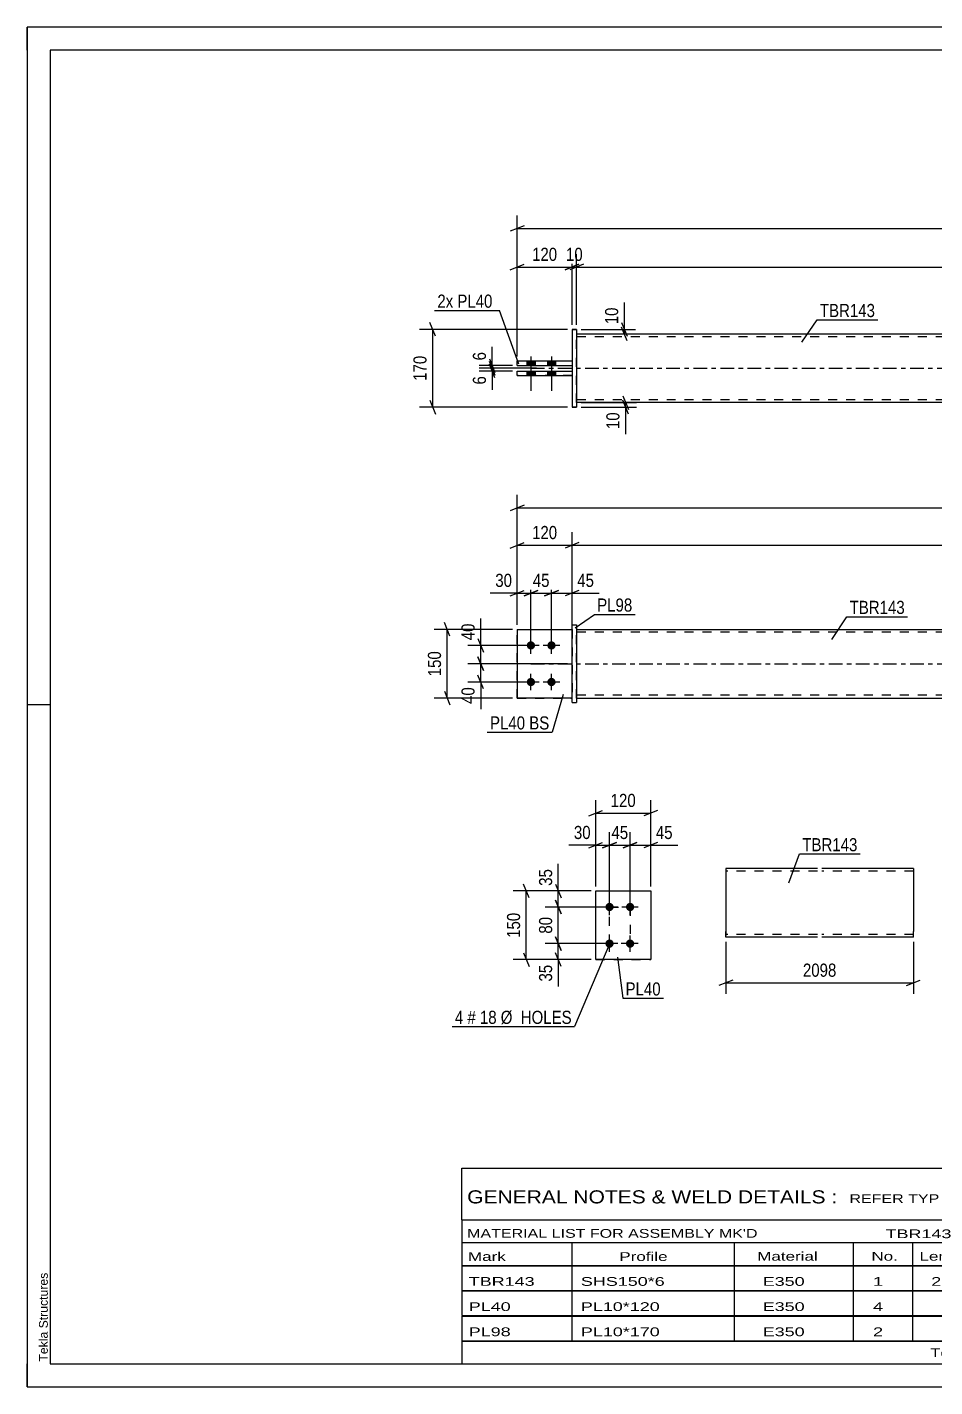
# Model space of a CAD drawing. Header units: millimetres. Extents: x 0 to 420, y 0 to 297.
# Drawn here: x 0 to 198.4, y 0 to 297 of the extents above; entities that cross this region are included whole.
import ezdxf

# ---------------------------------------------------------------- set-up
doc = ezdxf.new("R2010")
doc.units = ezdxf.units.MM
doc.linetypes.add('DXK_LINE_DOT2', pattern=[3.9198, 1.9599, -1.9599])
doc.linetypes.add('DXK_LINE_DOT3', pattern=[5.9187, 2.979, -0.9799, 0.9799, -0.9799])
doc.styles.add('Arial', font='ARIAL.TTF', dxfattribs={"height": 0.2})
doc.styles.add('Arial Narrow', font='ARIALN.TTF', dxfattribs={"height": 0.2})

# ---------------------------------------------------------------- blocks, each defined once
blk = doc.blocks.new('Unknown-580573010-1163')
at = {"color": 5, "linetype": 'Continuous'}
for p, q in [((420, 297), (0, 297)), ((0, 297), (0, 0)), ((0, 292), (0, 297)), ((415, 292), (5, 292)), ((5, 292), (5, 5)), ((5, 149), (0, 149)), ((0, 0), (0, 5)), ((5, 5), (415, 5)), ((0, 0), (420, 0))]:
    blk.add_line(p, q, dxfattribs=at)
at = {"color": 174, "linetype": 'Continuous', "style": 'Arial'}
blk.add_text('Tekla Structures', height=1.9102, rotation=90, dxfattribs=at).set_placement((4.5, 5.5))
blk = doc.blocks.new('Part-580573010-1794 - 1738')
at = {"color": 2, "linetype": 'Continuous'}
for p, q in [((107.08, 165.45), (119.08, 165.45)), ((107.08, 165.45), (107.08, 150.45)), ((119.08, 150.45), (107.08, 150.45)), ((107.08, 150.45), (107.08, 150.45))]:
    blk.add_line(p, q, dxfattribs=at)
at = {"color": 7, "linetype": 'DXK_LINE_DOT2'}
for p, q in [((107.08, 165.45), (119.08, 165.45)), ((119.08, 165.45), (119.08, 165.45)), ((119.08, 165.45), (119.08, 150.45)), ((107.08, 150.45), (119.08, 150.45))]:
    blk.add_line(p, q, dxfattribs=at)
blk = doc.blocks.new('Part-580573010-1799 - 1738')
at = {"color": 2, "linetype": 'Continuous'}
for p, q in [((119.08, 166.45), (120.08, 166.45)), ((119.08, 149.45), (119.08, 166.45)), ((120.08, 166.45), (120.08, 166.45)), ((120.08, 166.45), (120.08, 149.45)), ((119.08, 149.45), (120.08, 149.45))]:
    blk.add_line(p, q, dxfattribs=at)
at = {"color": 7, "linetype": 'DXK_LINE_DOT2'}
for p, q in [((119.08, 166.45), (120.08, 166.45)), ((119.08, 149.45), (120.08, 149.45))]:
    blk.add_line(p, q, dxfattribs=at)
blk = doc.blocks.new('Part-580573010-1789 - 1738')
at = {"color": 7, "linetype": 'DXK_LINE_DOT2'}
for p, q in [((107.08, 165.45), (119.08, 165.45)), ((107.08, 165.45), (119.08, 165.45)), ((107.08, 150.45), (107.08, 165.45)), ((119.08, 165.45), (119.08, 165.45)), ((119.08, 165.45), (119.08, 150.45)), ((107.08, 150.45), (119.08, 150.45)), ((119.08, 150.45), (107.08, 150.45)), ((107.08, 150.45), (107.08, 150.45))]:
    blk.add_line(p, q, dxfattribs=at)
blk = doc.blocks.new('Part-580573010-1804 - 1738')
at = {"color": 2, "linetype": 'Continuous'}
for p, q in [((120.08, 165.45), (329.87, 165.45)), ((120.08, 150.45), (329.87, 150.45))]:
    blk.add_line(p, q, dxfattribs=at)
at = {"color": 7, "linetype": 'DXK_LINE_DOT2'}
for p, q in [((120.08, 150.45), (120.08, 165.45)), ((329.87, 164.85), (120.08, 164.85)), ((329.87, 150.45), (329.87, 165.45)), ((329.87, 151.05), (120.08, 151.05))]:
    blk.add_line(p, q, dxfattribs=at)
at = {"color": 7, "linetype": 'DXK_LINE_DOT3'}
blk.add_line((110.08, 157.95), (339.87, 157.95), dxfattribs=at)
blk = doc.blocks.new('Bolt-580573010-1806 - 1738')
at = {"linetype": 'Continuous'}
for points in [[(110.08, 162.85), (110.27, 162.83), (110.45, 162.78), (110.61, 162.68), (110.75, 162.56), (110.86, 162.4), (110.94, 162.23), (110.98, 162.05), (110.98, 161.86), (110.94, 161.68), (110.86, 161.5), (110.75, 161.35), (110.61, 161.23), (110.45, 161.13), (110.27, 161.07), (110.08, 161.05), (109.9, 161.07), (109.72, 161.13), (109.55, 161.23), (109.41, 161.35), (109.3, 161.5), (109.23, 161.68), (109.19, 161.86), (109.19, 162.05), (109.23, 162.23), (109.3, 162.4), (109.41, 162.56), (109.55, 162.68), (109.72, 162.78), (109.9, 162.83)], [(114.58, 162.85), (114.77, 162.83), (114.95, 162.78), (115.11, 162.68), (115.25, 162.56), (115.36, 162.4), (115.44, 162.23), (115.48, 162.05), (115.48, 161.86), (115.44, 161.68), (115.36, 161.5), (115.25, 161.35), (115.11, 161.23), (114.95, 161.13), (114.77, 161.07), (114.58, 161.05), (114.4, 161.07), (114.22, 161.13), (114.05, 161.23), (113.91, 161.35), (113.8, 161.5), (113.73, 161.68), (113.69, 161.86), (113.69, 162.05), (113.73, 162.23), (113.8, 162.4), (113.91, 162.56), (114.05, 162.68), (114.22, 162.78), (114.4, 162.83)], [(110.08, 154.85), (110.27, 154.83), (110.45, 154.78), (110.61, 154.68), (110.75, 154.56), (110.86, 154.4), (110.94, 154.23), (110.98, 154.05), (110.98, 153.86), (110.94, 153.68), (110.86, 153.5), (110.75, 153.35), (110.61, 153.23), (110.45, 153.13), (110.27, 153.07), (110.08, 153.05), (109.9, 153.07), (109.72, 153.13), (109.55, 153.23), (109.41, 153.35), (109.3, 153.5), (109.23, 153.68), (109.19, 153.86), (109.19, 154.05), (109.23, 154.23), (109.3, 154.4), (109.41, 154.56), (109.55, 154.68), (109.72, 154.78), (109.9, 154.83)], [(114.58, 154.85), (114.77, 154.83), (114.95, 154.78), (115.11, 154.68), (115.25, 154.56), (115.36, 154.4), (115.44, 154.23), (115.48, 154.05), (115.48, 153.86), (115.44, 153.68), (115.36, 153.5), (115.25, 153.35), (115.11, 153.23), (114.95, 153.13), (114.77, 153.07), (114.58, 153.05), (114.4, 153.07), (114.22, 153.13), (114.05, 153.23), (113.91, 153.35), (113.8, 153.5), (113.73, 153.68), (113.69, 153.86), (113.69, 154.05), (113.73, 154.23), (113.8, 154.4), (113.91, 154.56), (114.05, 154.68), (114.22, 154.78), (114.4, 154.83)]]:
    blk.add_hatch(color=1, dxfattribs=at).paths.add_polyline_path(points)
at = {"color": 1, "linetype": 'Continuous'}
for p, q in [((110.08, 160.15), (110.08, 163.75)), ((114.58, 160.15), (114.58, 163.75)), ((111.88, 161.95), (108.28, 161.95)), ((116.38, 161.95), (112.78, 161.95)), ((110.08, 152.15), (110.08, 155.75)), ((114.58, 152.15), (114.58, 155.75)), ((111.88, 153.95), (108.28, 153.95)), ((116.38, 153.95), (112.78, 153.95))]:
    blk.add_line(p, q, dxfattribs=at)
blk = doc.blocks.new('Part-580573010-1445 - 1390')
at = {"color": 2, "linetype": 'Continuous'}
for p, q in [((120.08, 229.99), (329.87, 229.99)), ((329.87, 214.99), (120.08, 214.99))]:
    blk.add_line(p, q, dxfattribs=at)
at = {"color": 7, "linetype": 'DXK_LINE_DOT2'}
for p, q in [((120.08, 214.99), (120.08, 229.99)), ((329.87, 229.39), (120.08, 229.39)), ((329.87, 229.99), (329.87, 214.99)), ((329.87, 215.59), (120.08, 215.59))]:
    blk.add_line(p, q, dxfattribs=at)
at = {"color": 7, "linetype": 'DXK_LINE_DOT3'}
blk.add_line((110.08, 222.49), (339.87, 222.49), dxfattribs=at)
blk = doc.blocks.new('Bolt-580573010-1429 - 1390')
at = {"linetype": 'Continuous'}
for points in [[(109.18, 223.09), (110.98, 223.09), (110.98, 224.09), (109.18, 224.09)], [(109.18, 223.09), (110.98, 223.09), (110.98, 224.09), (109.18, 224.09)], [(113.68, 223.09), (115.48, 223.09), (115.48, 224.09), (113.68, 224.09)], [(113.68, 223.09), (115.48, 223.09), (115.48, 224.09), (113.68, 224.09)], [(109.18, 220.89), (110.98, 220.89), (110.98, 221.89), (109.18, 221.89)], [(109.18, 220.89), (110.98, 220.89), (110.98, 221.89), (109.18, 221.89)], [(113.68, 220.89), (115.48, 220.89), (115.48, 221.89), (113.68, 221.89)], [(113.68, 220.89), (115.48, 220.89), (115.48, 221.89), (113.68, 221.89)]]:
    blk.add_hatch(color=1, dxfattribs=at).paths.add_polyline_path(points)
at = {"color": 1, "linetype": 'Continuous'}
for p, q in [((109.18, 224.09), (109.18, 223.09)), ((109.18, 224.09), (109.18, 223.09)), ((110.08, 225.09), (110.08, 217.59)), ((110.08, 225.09), (110.08, 217.59)), ((110.98, 224.09), (110.98, 223.09)), ((110.98, 224.09), (110.98, 223.09)), ((113.68, 224.09), (113.68, 223.09)), ((113.68, 224.09), (113.68, 223.09)), ((114.58, 225.09), (114.58, 217.59)), ((114.58, 225.09), (114.58, 217.59)), ((115.48, 224.09), (115.48, 223.09)), ((115.48, 224.09), (115.48, 223.09)), ((109.18, 221.89), (109.18, 220.89)), ((109.18, 221.89), (109.18, 220.89)), ((110.98, 221.89), (110.98, 220.89)), ((110.98, 221.89), (110.98, 220.89)), ((113.68, 221.89), (113.68, 220.89)), ((113.68, 221.89), (113.68, 220.89)), ((115.48, 221.89), (115.48, 220.89)), ((115.48, 221.89), (115.48, 220.89))]:
    blk.add_line(p, q, dxfattribs=at)
blk = doc.blocks.new('Part-580573010-1446 - 1390')
at = {"color": 2, "linetype": 'Continuous'}
for p, q in [((119.08, 230.99), (120.08, 230.99)), ((119.08, 230.99), (119.08, 213.99)), ((120.08, 230.99), (120.08, 230.99)), ((120.08, 230.99), (120.08, 213.99)), ((120.08, 213.99), (119.08, 213.99)), ((119.08, 213.99), (119.08, 213.99))]:
    blk.add_line(p, q, dxfattribs=at)
at = {"color": 7, "linetype": 'DXK_LINE_DOT2'}
for p, q in [((120.08, 230.99), (119.08, 230.99)), ((120.08, 230.99), (120.08, 230.99)), ((119.08, 213.99), (120.08, 213.99))]:
    blk.add_line(p, q, dxfattribs=at)
blk = doc.blocks.new('Part-580573010-1451 - 1390')
at = {"color": 2, "linetype": 'Continuous'}
for p, q in [((107.08, 221.89), (119.08, 221.89)), ((107.08, 220.89), (107.08, 221.89)), ((107.08, 220.89), (119.08, 220.89)), ((107.08, 220.89), (107.08, 220.89))]:
    blk.add_line(p, q, dxfattribs=at)
at = {"color": 7, "linetype": 'DXK_LINE_DOT2'}
for p, q in [((107.08, 221.89), (119.08, 221.89)), ((119.08, 220.89), (107.08, 220.89)), ((119.08, 221.89), (119.08, 220.89))]:
    blk.add_line(p, q, dxfattribs=at)
blk = doc.blocks.new('Part-580573010-1456 - 1390')
at = {"color": 2, "linetype": 'Continuous'}
for p, q in [((107.08, 224.09), (119.08, 224.09)), ((107.08, 223.09), (107.08, 224.09)), ((107.08, 223.09), (119.08, 223.09)), ((107.08, 223.09), (107.08, 223.09))]:
    blk.add_line(p, q, dxfattribs=at)
at = {"color": 7, "linetype": 'DXK_LINE_DOT2'}
for p, q in [((107.08, 224.09), (119.08, 224.09)), ((107.08, 224.09), (107.08, 224.09)), ((107.08, 223.09), (119.08, 223.09)), ((119.08, 224.09), (119.08, 223.09))]:
    blk.add_line(p, q, dxfattribs=at)
blk = doc.blocks.new('Bolt-580573010-2158 - 2123')
at = {"linetype": 'Continuous'}
for points in [[(127.26, 103.91), (127.08, 103.93), (126.9, 103.99), (126.73, 104.09), (126.6, 104.21), (126.48, 104.36), (126.41, 104.54), (126.37, 104.72), (126.37, 104.91), (126.41, 105.09), (126.48, 105.26), (126.6, 105.42), (126.73, 105.54), (126.9, 105.64), (127.08, 105.69), (127.26, 105.71), (127.45, 105.69), (127.63, 105.64), (127.79, 105.54), (127.93, 105.42), (128.04, 105.26), (128.12, 105.09), (128.16, 104.91), (128.16, 104.72), (128.12, 104.54), (128.04, 104.36), (127.93, 104.21), (127.79, 104.09), (127.63, 103.99), (127.45, 103.93)], [(131.76, 103.91), (131.58, 103.93), (131.4, 103.99), (131.23, 104.09), (131.1, 104.21), (130.98, 104.36), (130.91, 104.54), (130.87, 104.72), (130.87, 104.91), (130.91, 105.09), (130.98, 105.26), (131.1, 105.42), (131.23, 105.54), (131.4, 105.64), (131.58, 105.69), (131.76, 105.71), (131.95, 105.69), (132.13, 105.64), (132.29, 105.54), (132.43, 105.42), (132.54, 105.26), (132.62, 105.09), (132.66, 104.91), (132.66, 104.72), (132.62, 104.54), (132.54, 104.36), (132.43, 104.21), (132.29, 104.09), (132.13, 103.99), (131.95, 103.93)], [(127.26, 95.91), (127.08, 95.93), (126.9, 95.99), (126.73, 96.09), (126.6, 96.21), (126.48, 96.36), (126.41, 96.54), (126.37, 96.72), (126.37, 96.91), (126.41, 97.09), (126.48, 97.26), (126.6, 97.42), (126.73, 97.54), (126.9, 97.64), (127.08, 97.69), (127.26, 97.71), (127.45, 97.69), (127.63, 97.64), (127.79, 97.54), (127.93, 97.42), (128.04, 97.26), (128.12, 97.09), (128.16, 96.91), (128.16, 96.72), (128.12, 96.54), (128.04, 96.36), (127.93, 96.21), (127.79, 96.09), (127.63, 95.99), (127.45, 95.93)], [(131.76, 95.91), (131.58, 95.93), (131.4, 95.99), (131.23, 96.09), (131.1, 96.21), (130.98, 96.36), (130.91, 96.54), (130.87, 96.72), (130.87, 96.91), (130.91, 97.09), (130.98, 97.26), (131.1, 97.42), (131.23, 97.54), (131.4, 97.64), (131.58, 97.69), (131.76, 97.71), (131.95, 97.69), (132.13, 97.64), (132.29, 97.54), (132.43, 97.42), (132.54, 97.26), (132.62, 97.09), (132.66, 96.91), (132.66, 96.72), (132.62, 96.54), (132.54, 96.36), (132.43, 96.21), (132.29, 96.09), (132.13, 95.99), (131.95, 95.93)]]:
    blk.add_hatch(color=1, dxfattribs=at).paths.add_polyline_path(points)
at = {"color": 1, "linetype": 'Continuous'}
for p, q in [((129.06, 104.81), (125.46, 104.81)), ((127.26, 103.01), (127.26, 106.61)), ((133.56, 104.81), (129.96, 104.81)), ((131.76, 103.01), (131.76, 106.61)), ((127.26, 95.01), (127.26, 98.61)), ((131.76, 95.01), (131.76, 98.61)), ((129.06, 96.81), (125.46, 96.81)), ((133.56, 96.81), (129.96, 96.81))]:
    blk.add_line(p, q, dxfattribs=at)
blk = doc.blocks.new('Part-580573010-2163 - 2123')
at = {"color": 2, "linetype": 'Continuous'}
for p, q in [((124.26, 108.31), (136.26, 108.31)), ((124.26, 93.31), (124.26, 108.31)), ((136.26, 108.31), (136.26, 108.31)), ((136.26, 108.31), (136.26, 93.31)), ((136.26, 93.31), (124.26, 93.31)), ((124.26, 93.31), (124.26, 93.31))]:
    blk.add_line(p, q, dxfattribs=at)
at = {"color": 7, "linetype": 'DXK_LINE_DOT2'}
for p, q in [((124.26, 108.31), (136.26, 108.31)), ((124.26, 93.31), (136.26, 93.31)), ((124.26, 93.31), (124.26, 93.31))]:
    blk.add_line(p, q, dxfattribs=at)
blk = doc.blocks.new('Part-580573010-2321 - 2313')
at = {"color": 2, "linetype": 'Continuous'}
for p, q in [((172.69, 113.23), (152.69, 113.23)), ((152.69, 113.23), (152.69, 99.43)), ((193.69, 113.23), (173.69, 113.23)), ((193.69, 113.23), (193.69, 113.14)), ((193.69, 113.14), (193.69, 112.03)), ((193.69, 112.03), (193.69, 99.43)), ((152.69, 98.32), (152.69, 99.43)), ((152.69, 98.23), (152.69, 98.32)), ((172.69, 98.23), (152.69, 98.23)), ((193.69, 98.23), (173.69, 98.23)), ((193.69, 98.23), (193.69, 99.43))]:
    blk.add_line(p, q, dxfattribs=at)
at = {"color": 7, "linetype": 'DXK_LINE_DOT2'}
for p, q in [((193.69, 112.88), (193.69, 112.03)), ((172.69, 112.63), (152.69, 112.63)), ((193.69, 112.63), (173.69, 112.63)), ((152.69, 99.43), (152.69, 98.58)), ((152.69, 98.83), (152.69, 98.88)), ((172.69, 98.83), (152.69, 98.83)), ((152.69, 98.23), (152.69, 98.23)), ((193.69, 98.83), (173.69, 98.83)), ((193.69, 98.88), (193.69, 99.2)), ((193.69, 98.83), (193.69, 98.88)), ((193.69, 98.83), (193.69, 98.88))]:
    blk.add_line(p, q, dxfattribs=at)
blk = doc.blocks.new('Rectangle-580573010-2273 - 2123')
at = {"color": 1, "linetype": 'DXK_LINE_DOT2'}
blk.add_lwpolyline([(127.26, 104.81), (131.76, 104.81), (131.76, 96.81), (127.26, 96.81), (127.26, 104.81)], close=True, dxfattribs=at)
blk = doc.blocks.new('StraightDimension-580573010-1914 - 1738')
at = {"color": 7, "linetype": 'Continuous'}
for p, q in [((120.58, 184.43), (117.58, 183.23)), ((119.08, 158.95), (119.08, 186.68)), ((329.37, 183.23), (332.37, 184.43)), ((330.87, 166.45), (330.87, 186.68)), ((119.08, 183.83), (330.87, 183.83))]:
    blk.add_line(p, q, dxfattribs=at)
at = {"color": 0}
blk.add_wipeout([(229.23, 184.58), (229.23, 188.78), (220.72, 188.78), (220.72, 184.58)], dxfattribs=at)
at = {"color": 3, "style": 'Arial Narrow'}
blk.add_text('2118', height=2.863, dxfattribs=at).set_placement((221.32, 185.18))
blk = doc.blocks.new('StraightDimension-580573010-1991 - 1738')
at = {"color": 7, "linetype": 'Continuous'}
for p, q in [((118.08, 157.95), (96.27, 157.95)), ((98.52, 159.45), (99.72, 156.45)), ((99.12, 153.95), (99.12, 157.95)), ((99.72, 152.45), (98.52, 155.45)), ((109.08, 153.95), (96.27, 153.95))]:
    blk.add_line(p, q, dxfattribs=at)
at = {"color": 0}
blk.add_wipeout([(98.37, 153.43), (94.17, 153.43), (94.17, 148.57), (98.37, 148.57)], dxfattribs=at)
at = {"color": 7, "linetype": 'Continuous'}
blk.add_line((99.12, 153.95), (99.12, 148.05), dxfattribs=at)
blk.add_line((99.12, 153.95), (99.12, 148.05), dxfattribs=at)
at = {"color": 3, "style": 'Arial Narrow'}
blk.add_text('40', height=2.863, rotation=90.0002, dxfattribs=at).set_placement((97.77, 149.17))
blk = doc.blocks.new('StraightDimension-580573010-1974 - 1738')
at = {"color": 7, "linetype": 'Continuous'}
for p, q in [((114.58, 162.95), (114.58, 176.23)), ((119.08, 166.45), (119.08, 176.23)), ((113.08, 172.78), (116.08, 173.98)), ((114.58, 173.38), (119.08, 173.38)), ((120.58, 173.98), (117.58, 172.78))]:
    blk.add_line(p, q, dxfattribs=at)
at = {"color": 0}
blk.add_wipeout([(124.46, 174.13), (124.46, 178.33), (119.61, 178.33), (119.61, 174.13)], dxfattribs=at)
at = {"color": 7, "linetype": 'Continuous'}
blk.add_line((119.08, 173.38), (124.99, 173.38), dxfattribs=at)
blk.add_line((119.08, 173.38), (124.99, 173.38), dxfattribs=at)
at = {"color": 3, "style": 'Arial Narrow'}
blk.add_text('45', height=2.863, dxfattribs=at).set_placement((120.21, 174.73))
blk = doc.blocks.new('StraightDimension-580573010-2000 - 1738')
at = {"color": 7, "linetype": 'Continuous'}
for p, q in [((98.52, 163.45), (99.72, 160.45)), ((109.08, 161.95), (96.27, 161.95)), ((99.12, 157.95), (99.12, 161.95)), ((118.08, 157.95), (96.27, 157.95)), ((99.72, 156.45), (98.52, 159.45))]:
    blk.add_line(p, q, dxfattribs=at)
at = {"color": 0}
blk.add_wipeout([(98.37, 167.34), (94.17, 167.34), (94.17, 162.48), (98.37, 162.48)], dxfattribs=at)
at = {"color": 7, "linetype": 'Continuous'}
blk.add_line((99.12, 161.95), (99.12, 167.86), dxfattribs=at)
blk.add_line((99.12, 161.95), (99.12, 167.86), dxfattribs=at)
at = {"color": 3, "style": 'Arial Narrow'}
blk.add_text('40', height=2.863, rotation=90.0002, dxfattribs=at).set_placement((97.77, 163.08))
blk = doc.blocks.new('StraightDimension-580573010-1856 - 1738')
at = {"color": 7, "linetype": 'Continuous'}
for p, q in [((107.08, 166.45), (107.08, 194.83)), ((342.87, 166.45), (342.87, 194.83)), ((108.58, 192.58), (105.58, 191.38)), ((107.08, 191.98), (342.87, 191.98)), ((341.37, 191.38), (344.37, 192.58))]:
    blk.add_line(p, q, dxfattribs=at)
at = {"color": 0}
blk.add_wipeout([(229.23, 192.73), (229.23, 196.93), (220.72, 196.93), (220.72, 192.73)], dxfattribs=at)
at = {"color": 3, "style": 'Arial Narrow'}
blk.add_text('2358', height=2.863, dxfattribs=at).set_placement((221.32, 193.33))
blk = doc.blocks.new('StraightDimension-580573010-1929 - 1738')
at = {"color": 7, "linetype": 'Continuous'}
for p, q in [((105.58, 183.23), (108.58, 184.43)), ((107.08, 166.45), (107.08, 186.68)), ((120.58, 184.43), (117.58, 183.23)), ((119.08, 158.95), (119.08, 186.68)), ((107.08, 183.83), (119.08, 183.83))]:
    blk.add_line(p, q, dxfattribs=at)
at = {"color": 0}
blk.add_wipeout([(116.42, 184.58), (116.42, 188.78), (109.74, 188.78), (109.74, 184.58)], dxfattribs=at)
at = {"color": 3, "style": 'Arial Narrow'}
blk.add_text('120', height=2.863, dxfattribs=at).set_placement((110.34, 185.18))
blk = doc.blocks.new('StraightDimension-580573010-1945 - 1738')
at = {"color": 7, "linetype": 'Continuous'}
for p, q in [((107.08, 166.45), (107.08, 176.23)), ((110.08, 162.95), (110.08, 176.23)), ((105.58, 172.78), (108.58, 173.98)), ((107.08, 173.38), (110.08, 173.38)), ((111.58, 173.98), (108.58, 172.78))]:
    blk.add_line(p, q, dxfattribs=at)
at = {"color": 0}
blk.add_wipeout([(106.56, 174.13), (106.56, 178.33), (101.7, 178.33), (101.7, 174.13)], dxfattribs=at)
at = {"color": 7, "linetype": 'Continuous'}
blk.add_line((107.08, 173.38), (101.18, 173.38), dxfattribs=at)
blk.add_line((107.08, 173.38), (101.18, 173.38), dxfattribs=at)
at = {"color": 3, "style": 'Arial Narrow'}
blk.add_text('30', height=2.863, dxfattribs=at).set_placement((102.3, 174.73))
blk = doc.blocks.new('StraightDimension-580573010-1961 - 1738')
at = {"color": 7, "linetype": 'Continuous'}
for p, q in [((110.08, 162.95), (110.08, 176.23)), ((114.58, 162.95), (114.58, 176.23)), ((108.58, 172.78), (111.58, 173.98)), ((110.08, 173.38), (114.58, 173.38)), ((116.08, 173.98), (113.08, 172.78))]:
    blk.add_line(p, q, dxfattribs=at)
at = {"color": 0}
blk.add_wipeout([(114.76, 174.13), (114.76, 178.33), (109.9, 178.33), (109.9, 174.13)], dxfattribs=at)
at = {"color": 3, "style": 'Arial Narrow'}
blk.add_text('45', height=2.863, dxfattribs=at).set_placement((110.5, 174.73))
blk = doc.blocks.new('StraightDimension-580573010-2010 - 1738')
at = {"color": 7, "linetype": 'Continuous'}
for p, q in [((92.39, 163.95), (91.19, 166.95)), ((106.08, 165.45), (88.94, 165.45)), ((91.79, 150.45), (91.79, 165.45)), ((91.19, 151.95), (92.39, 148.95)), ((106.08, 150.45), (88.94, 150.45))]:
    blk.add_line(p, q, dxfattribs=at)
at = {"color": 0}
blk.add_wipeout([(91.04, 161.3), (86.84, 161.3), (86.84, 154.61), (91.04, 154.61)], dxfattribs=at)
at = {"color": 3, "style": 'Arial Narrow'}
blk.add_text('150', height=2.863, rotation=90.0002, dxfattribs=at).set_placement((90.44, 155.21))
blk = doc.blocks.new('StraightDimension-580573010-1691 - 1390')
at = {"color": 7, "linetype": 'Continuous'}
for p, q in [((101.01, 223.99), (102.21, 220.99)), ((102.21, 220.39), (101.01, 223.39)), ((111.33, 222.49), (98.76, 222.49)), ((106.08, 221.89), (98.76, 221.89)), ((101.61, 221.89), (101.61, 222.49))]:
    blk.add_line(p, q, dxfattribs=at)
at = {"color": 0}
blk.add_wipeout([(100.86, 221.36), (96.66, 221.36), (96.66, 218.34), (100.86, 218.34)], dxfattribs=at)
at = {"color": 7, "linetype": 'Continuous'}
blk.add_line((101.61, 221.89), (101.61, 217.81), dxfattribs=at)
blk.add_line((101.61, 221.89), (101.61, 217.81), dxfattribs=at)
at = {"color": 3, "style": 'Arial Narrow'}
blk.add_text('6', height=2.86, rotation=90.0002, dxfattribs=at).set_placement((100.26, 218.94))
blk = doc.blocks.new('StraightDimension-580573010-1567 - 1390')
at = {"color": 7, "linetype": 'Continuous'}
for p, q in [((107.08, 225.09), (107.08, 255.86)), ((342.87, 225.09), (342.87, 255.86)), ((108.58, 253.61), (105.58, 252.41)), ((107.08, 253.01), (342.87, 253.01)), ((341.37, 252.41), (344.37, 253.61))]:
    blk.add_line(p, q, dxfattribs=at)
at = {"color": 0}
blk.add_wipeout([(229.23, 253.76), (229.23, 257.96), (220.72, 257.96), (220.72, 253.76)], dxfattribs=at)
at = {"color": 3, "style": 'Arial Narrow'}
blk.add_text('2358', height=2.863, dxfattribs=at).set_placement((221.32, 254.36))
blk = doc.blocks.new('StraightDimension-580573010-1588 - 1390')
at = {"color": 7, "linetype": 'Continuous'}
for p, q in [((107.08, 225.09), (107.08, 247.45)), ((119.08, 231.99), (119.08, 247.45)), ((105.58, 244), (108.58, 245.2)), ((107.08, 244.6), (119.08, 244.6)), ((120.58, 245.2), (117.58, 244))]:
    blk.add_line(p, q, dxfattribs=at)
at = {"color": 0}
blk.add_wipeout([(116.42, 245.35), (116.42, 249.55), (109.74, 249.55), (109.74, 245.35)], dxfattribs=at)
at = {"color": 3, "style": 'Arial Narrow'}
blk.add_text('120', height=2.863, dxfattribs=at).set_placement((110.34, 245.95))
blk = doc.blocks.new('StraightDimension-580573010-1598 - 1390')
at = {"color": 7, "linetype": 'Continuous'}
for p, q in [((119.08, 231.99), (119.08, 247.45)), ((120.08, 231.99), (120.08, 247.45)), ((117.58, 244), (120.58, 245.2)), ((121.58, 245.2), (118.58, 244)), ((119.08, 244.6), (120.08, 244.6))]:
    blk.add_line(p, q, dxfattribs=at)
at = {"color": 0}
blk.add_wipeout([(122.01, 245.35), (122.01, 249.55), (117.15, 249.55), (117.15, 245.35)], dxfattribs=at)
at = {"color": 3, "style": 'Arial Narrow'}
blk.add_text('10', height=2.863, dxfattribs=at).set_placement((117.75, 245.95))
blk = doc.blocks.new('StraightDimension-580573010-1608 - 1390')
at = {"color": 7, "linetype": 'Continuous'}
for p, q in [((120.08, 231.99), (120.08, 247.45)), ((329.87, 231.99), (329.87, 247.45)), ((121.58, 245.2), (118.58, 244)), ((120.08, 244.6), (329.87, 244.6)), ((328.37, 244), (331.37, 245.2))]:
    blk.add_line(p, q, dxfattribs=at)
at = {"color": 0}
blk.add_wipeout([(229.23, 245.35), (229.23, 249.55), (220.72, 249.55), (220.72, 245.35)], dxfattribs=at)
at = {"color": 3, "style": 'Arial Narrow'}
blk.add_text('2098', height=2.863, dxfattribs=at).set_placement((221.32, 245.95))
blk = doc.blocks.new('StraightDimension-580573010-1629 - 1390')
at = {"color": 7, "linetype": 'Continuous'}
for p, q in [((121.08, 214.99), (133.18, 214.99)), ((121.08, 213.99), (133.18, 213.99)), ((130.18, 216.49), (131.38, 213.49)), ((131.38, 212.49), (130.18, 215.49)), ((130.78, 213.99), (130.78, 214.99))]:
    blk.add_line(p, q, dxfattribs=at)
at = {"color": 0}
blk.add_wipeout([(130.03, 213.46), (125.83, 213.46), (125.83, 208.61), (130.03, 208.61)], dxfattribs=at)
at = {"color": 7, "linetype": 'Continuous'}
blk.add_line((130.78, 213.99), (130.78, 208.08), dxfattribs=at)
blk.add_line((130.78, 213.99), (130.78, 208.08), dxfattribs=at)
at = {"color": 3, "style": 'Arial Narrow'}
blk.add_text('10', height=2.863, rotation=90.0002, dxfattribs=at).set_placement((129.43, 209.21))
blk = doc.blocks.new('StraightDimension-580573010-1639 - 1390')
at = {"color": 7, "linetype": 'Continuous'}
for p, q in [((129.91, 232.49), (131.11, 229.49)), ((121.08, 230.99), (132.91, 230.99)), ((121.08, 229.99), (132.91, 229.99)), ((131.11, 228.49), (129.91, 231.49)), ((130.51, 229.99), (130.51, 230.99))]:
    blk.add_line(p, q, dxfattribs=at)
at = {"color": 0}
blk.add_wipeout([(129.76, 236.37), (125.56, 236.37), (125.56, 231.51), (129.76, 231.51)], dxfattribs=at)
at = {"color": 7, "linetype": 'Continuous'}
blk.add_line((130.51, 230.99), (130.51, 236.89), dxfattribs=at)
blk.add_line((130.51, 230.99), (130.51, 236.89), dxfattribs=at)
at = {"color": 3, "style": 'Arial Narrow'}
blk.add_text('10', height=2.863, rotation=90.0002, dxfattribs=at).set_placement((129.16, 232.11))
blk = doc.blocks.new('StraightDimension-580573010-1670 - 1390')
at = {"color": 7, "linetype": 'Continuous'}
for p, q in [((89.22, 229.49), (88.02, 232.49)), ((118.08, 230.99), (85.77, 230.99)), ((88.62, 213.99), (88.62, 230.99)), ((118.08, 213.99), (85.77, 213.99)), ((88.02, 215.49), (89.22, 212.49))]:
    blk.add_line(p, q, dxfattribs=at)
at = {"color": 0}
blk.add_wipeout([(87.87, 225.83), (83.67, 225.83), (83.67, 219.15), (87.87, 219.15)], dxfattribs=at)
at = {"color": 3, "style": 'Arial Narrow'}
blk.add_text('170', height=2.863, rotation=90.0002, dxfattribs=at).set_placement((87.27, 219.75))
blk = doc.blocks.new('StraightDimension-580573010-1681 - 1390')
at = {"color": 7, "linetype": 'Continuous'}
for p, q in [((106.08, 223.09), (98.76, 223.09)), ((101.01, 224.59), (102.21, 221.59)), ((102.21, 220.99), (101.01, 223.99)), ((101.61, 222.49), (101.61, 223.09)), ((111.33, 222.49), (98.76, 222.49))]:
    blk.add_line(p, q, dxfattribs=at)
at = {"color": 0}
blk.add_wipeout([(100.86, 226.64), (96.66, 226.64), (96.66, 223.61), (100.86, 223.61)], dxfattribs=at)
at = {"color": 7, "linetype": 'Continuous'}
blk.add_line((101.61, 223.09), (101.61, 227.17), dxfattribs=at)
blk.add_line((101.61, 223.09), (101.61, 227.17), dxfattribs=at)
at = {"color": 3, "style": 'Arial Narrow'}
blk.add_text('6', height=2.86, rotation=90.0002, dxfattribs=at).set_placement((100.26, 224.21))
blk = doc.blocks.new('StraightDimension-580573010-2166 - 2123')
at = {"color": 7, "linetype": 'Continuous'}
for p, q in [((124.26, 109.31), (124.26, 128.16)), ((136.26, 109.31), (136.26, 128.16)), ((122.76, 124.71), (125.76, 125.91)), ((124.26, 125.31), (136.26, 125.31)), ((137.76, 125.91), (134.76, 124.71))]:
    blk.add_line(p, q, dxfattribs=at)
at = {"color": 0}
blk.add_wipeout([(133.61, 126.06), (133.61, 130.26), (126.92, 130.26), (126.92, 126.06)], dxfattribs=at)
at = {"color": 3, "style": 'Arial Narrow'}
blk.add_text('120', height=2.863, dxfattribs=at).set_placement((127.52, 126.66))
blk = doc.blocks.new('StraightDimension-580573010-2183 - 2123')
at = {"color": 7, "linetype": 'Continuous'}
for p, q in [((125.76, 117.71), (128.76, 118.91)), ((127.26, 105.81), (127.26, 121.16)), ((133.26, 118.91), (130.26, 117.71)), ((131.76, 105.81), (131.76, 121.16)), ((127.26, 118.31), (131.76, 118.31))]:
    blk.add_line(p, q, dxfattribs=at)
at = {"color": 0}
blk.add_wipeout([(131.94, 119.06), (131.94, 123.26), (127.09, 123.26), (127.09, 119.06)], dxfattribs=at)
at = {"color": 3, "style": 'Arial Narrow'}
blk.add_text('45', height=2.863, dxfattribs=at).set_placement((127.69, 119.66))
blk = doc.blocks.new('StraightDimension-580573010-2193 - 2123')
at = {"color": 7, "linetype": 'Continuous'}
for p, q in [((122.76, 117.71), (125.76, 118.91)), ((124.26, 109.31), (124.26, 121.16)), ((128.76, 118.91), (125.76, 117.71)), ((127.26, 105.81), (127.26, 121.16)), ((124.26, 118.31), (127.26, 118.31))]:
    blk.add_line(p, q, dxfattribs=at)
at = {"color": 0}
blk.add_wipeout([(123.74, 119.06), (123.74, 123.26), (118.88, 123.26), (118.88, 119.06)], dxfattribs=at)
at = {"color": 7, "linetype": 'Continuous'}
blk.add_line((124.26, 118.31), (118.36, 118.31), dxfattribs=at)
blk.add_line((124.26, 118.31), (118.36, 118.31), dxfattribs=at)
at = {"color": 3, "style": 'Arial Narrow'}
blk.add_text('30', height=2.863, dxfattribs=at).set_placement((119.48, 119.66))
blk = doc.blocks.new('StraightDimension-580573010-2206 - 2123')
at = {"color": 7, "linetype": 'Continuous'}
for p, q in [((130.26, 117.71), (133.26, 118.91)), ((131.76, 105.81), (131.76, 121.16)), ((137.76, 118.91), (134.76, 117.71)), ((136.26, 109.31), (136.26, 121.16)), ((131.76, 118.31), (136.26, 118.31))]:
    blk.add_line(p, q, dxfattribs=at)
at = {"color": 0}
blk.add_wipeout([(141.65, 119.06), (141.65, 123.26), (136.79, 123.26), (136.79, 119.06)], dxfattribs=at)
at = {"color": 7, "linetype": 'Continuous'}
blk.add_line((136.26, 118.31), (142.17, 118.31), dxfattribs=at)
blk.add_line((136.26, 118.31), (142.17, 118.31), dxfattribs=at)
at = {"color": 3, "style": 'Arial Narrow'}
blk.add_text('45', height=2.863, dxfattribs=at).set_placement((137.39, 119.66))
blk = doc.blocks.new('StraightDimension-580573010-2220 - 2123')
at = {"color": 7, "linetype": 'Continuous'}
for p, q in [((123.26, 108.31), (106.22, 108.31)), ((109.67, 106.81), (108.47, 109.81)), ((109.07, 93.31), (109.07, 108.31)), ((123.26, 93.31), (106.22, 93.31)), ((108.47, 94.81), (109.67, 91.81))]:
    blk.add_line(p, q, dxfattribs=at)
at = {"color": 0}
blk.add_wipeout([(108.32, 104.16), (104.12, 104.16), (104.12, 97.47), (108.32, 97.47)], dxfattribs=at)
at = {"color": 3, "style": 'Arial Narrow'}
blk.add_text('150', height=2.863, rotation=90.0002, dxfattribs=at).set_placement((107.72, 98.07))
blk = doc.blocks.new('StraightDimension-580573010-2237 - 2123')
at = {"color": 7, "linetype": 'Continuous'}
for p, q in [((115.47, 98.31), (116.67, 95.31)), ((126.26, 96.81), (113.22, 96.81)), ((116.07, 93.31), (116.07, 96.81)), ((123.26, 93.31), (113.22, 93.31)), ((116.67, 91.81), (115.47, 94.81))]:
    blk.add_line(p, q, dxfattribs=at)
at = {"color": 0}
blk.add_wipeout([(115.32, 92.79), (111.12, 92.79), (111.12, 87.93), (115.32, 87.93)], dxfattribs=at)
at = {"color": 7, "linetype": 'Continuous'}
blk.add_line((116.07, 93.31), (116.07, 87.41), dxfattribs=at)
blk.add_line((116.07, 93.31), (116.07, 87.41), dxfattribs=at)
at = {"color": 3, "style": 'Arial Narrow'}
blk.add_text('35', height=2.863, rotation=90.0002, dxfattribs=at).set_placement((114.72, 88.53))
blk = doc.blocks.new('StraightDimension-580573010-2250 - 2123')
at = {"color": 7, "linetype": 'Continuous'}
for p, q in [((126.26, 104.81), (113.22, 104.81)), ((115.47, 106.31), (116.67, 103.31)), ((116.07, 96.81), (116.07, 104.81)), ((116.67, 95.31), (115.47, 98.31)), ((126.26, 96.81), (113.22, 96.81))]:
    blk.add_line(p, q, dxfattribs=at)
at = {"color": 0}
blk.add_wipeout([(115.32, 103.24), (111.12, 103.24), (111.12, 98.39), (115.32, 98.39)], dxfattribs=at)
at = {"color": 3, "style": 'Arial Narrow'}
blk.add_text('80', height=2.863, rotation=90.0002, dxfattribs=at).set_placement((114.72, 98.99))
blk = doc.blocks.new('StraightDimension-580573010-2260 - 2123')
at = {"color": 7, "linetype": 'Continuous'}
for p, q in [((123.26, 108.31), (113.22, 108.31)), ((115.47, 109.81), (116.67, 106.81)), ((116.07, 104.81), (116.07, 108.31)), ((126.26, 104.81), (113.22, 104.81)), ((116.67, 103.31), (115.47, 106.31))]:
    blk.add_line(p, q, dxfattribs=at)
at = {"color": 0}
blk.add_wipeout([(115.32, 113.69), (111.12, 113.69), (111.12, 108.84), (115.32, 108.84)], dxfattribs=at)
at = {"color": 7, "linetype": 'Continuous'}
blk.add_line((116.07, 108.31), (116.07, 114.22), dxfattribs=at)
blk.add_line((116.07, 108.31), (116.07, 114.22), dxfattribs=at)
at = {"color": 3, "style": 'Arial Narrow'}
blk.add_text('35', height=2.863, rotation=90.0002, dxfattribs=at).set_placement((114.72, 109.44))
blk = doc.blocks.new('StraightDimension-580573010-2325 - 2313')
at = {"color": 7, "linetype": 'Continuous'}
for p, q in [((152.69, 97.23), (152.69, 85.83)), ((193.69, 97.23), (193.69, 85.83)), ((154.19, 88.83), (151.19, 87.63)), ((152.69, 88.23), (193.69, 88.23)), ((192.19, 87.63), (195.19, 88.83))]:
    blk.add_line(p, q, dxfattribs=at)
at = {"color": 0}
blk.add_wipeout([(177.45, 88.98), (177.45, 93.18), (168.93, 93.18), (168.93, 88.98)], dxfattribs=at)
at = {"color": 3, "style": 'Arial Narrow'}
blk.add_text('2098', height=2.863, dxfattribs=at).set_placement((169.53, 89.58))
blk = doc.blocks.new('Unknown-580573010-3666')
at = {"color": 7, "linetype": 'Continuous'}
for p, q in [((95, 47.75), (255, 47.75)), ((95, 36.5), (95, 47.75)), ((255, 47.75), (255, 36.5)), ((95, 36.5), (255, 36.5)), ((95, 36.5), (95, 31.5)), ((255, 36.5), (255, 31.5)), ((95, 31.5), (255, 31.5)), ((95, 31.5), (95, 26.5)), ((119, 31.5), (119, 26.5)), ((154.5, 31.5), (154.5, 26.5)), ((180.5, 31.5), (180.5, 26.5)), ((193.5, 31.5), (193.5, 26.5)), ((211, 31.5), (211, 26.5)), ((233, 31.5), (233, 26.5)), ((255, 31.5), (255, 26.5)), ((95, 26.5), (255, 26.5)), ((95, 26.45), (95, 21.05)), ((95, 26.45), (255, 26.45)), ((119, 26.5), (119, 21)), ((154.5, 26.5), (154.5, 21)), ((180.5, 26.5), (180.5, 21)), ((193.5, 26.5), (193.5, 21)), ((211, 26.5), (211, 21)), ((233, 26.5), (233, 21)), ((255, 26.45), (255, 21.05)), ((95, 21.05), (255, 21.05)), ((95, 20.95), (95, 15.55)), ((95, 20.95), (255, 20.95)), ((119, 21), (119, 15.5)), ((154.5, 21), (154.5, 15.5)), ((180.5, 21), (180.5, 15.5)), ((193.5, 21), (193.5, 15.5)), ((211, 21), (211, 15.5)), ((233, 21), (233, 15.5)), ((255, 20.95), (255, 15.55)), ((95, 15.55), (255, 15.55)), ((95, 15.45), (95, 10.05)), ((95, 15.45), (255, 15.45)), ((119, 15.5), (119, 10)), ((154.5, 15.5), (154.5, 10)), ((180.5, 15.5), (180.5, 10)), ((193.5, 15.5), (193.5, 10)), ((211, 15.5), (211, 10)), ((233, 15.5), (233, 10)), ((255, 15.45), (255, 10.05)), ((95, 10.05), (255, 10.05)), ((95, 10), (255, 10)), ((95, 10), (95, 5)), ((211, 10), (211, 5)), ((233, 10), (233, 5)), ((255, 10), (255, 5)), ((95, 5), (255, 5))]:
    blk.add_line(p, q, dxfattribs=at)
at = {"color": 7, "style": 'Arial Narrow'}
for s, height, width, p in [('GENERAL NOTES & WELD DETAILS :', 2.8633, 1.4, (96.15, 40.06)), ('REFER TYP DRAWING TYP-01', 1.9089, 1.6, (179.7, 40.16)), ("MATERIAL LIST FOR ASSEMBLY MK'D", 1.9089, 1.6, (96.15, 32.56)), ('TBR143', 1.909, 1.794707, (187.59, 32.47)), ('1', 1.91, 1.794707, (217.08, 32.56)), ('No. Required', 1.9089, 1.6, (226.41, 32.56)), ('Mark', 1.909, 1.7, (96.34, 27.5)), ('Profile', 1.909, 1.7, (129.41, 27.5)), ('Material', 1.909, 1.7, (159.54, 27.56)), ('No.', 1.909, 1.7, (184.5, 27.56)), ('Length', 1.909, 1.7, (195, 27.56)), ('Area', 1.909, 1.7, (217.5, 27.56)), ('Weight', 1.909, 1.7, (237, 27.56))]:
    blk.add_text(s, height=height, dxfattribs=dict(at, width=width)).set_placement(p)
at = {"color": 7, "linetype": 'Continuous', "style": 'Arial Narrow'}
for s, height, width, p in [('TBR143', 1.909, 1.794707, (96.5, 22.06)), ('SHS150*6', 1.909, 1.794707, (121, 22.06)), ('E350', 1.909, 1.794707, (160.74, 22.06)), ('1', 1.91, 1.794707, (184.86, 22.06)), ('2098', 1.909, 1.794707, (197.58, 22.06)), ('1.3', 1.909, 1.794707, (221.32, 22.06)), ('56.9', 1.909, 1.794707, (240.14, 22.06)), ('PL40', 1.909, 1.794707, (96.5, 16.56)), ('PL10*120', 1.909, 1.794707, (121, 16.56)), ('E350', 1.909, 1.794707, (160.74, 16.56)), ('4', 1.91, 1.794707, (184.86, 16.56)), ('150', 1.909, 1.794707, (199.77, 16.56)), ('0.0', 1.909, 1.794707, (221.32, 16.56)), ('5.7', 1.909, 1.794707, (242.33, 16.56)), ('PL98', 1.909, 1.794707, (96.5, 11.06)), ('PL10*170', 1.909, 1.794707, (121, 11.06)), ('E350', 1.909, 1.794707, (160.74, 11.06)), ('2', 1.91, 1.794707, (184.86, 11.06)), ('170', 1.909, 1.794707, (199.77, 11.06)), ('0.1', 1.909, 1.794707, (221.32, 11.06)), ('4.5', 1.909, 1.794707, (242.33, 11.06)), ('Total', 1.909, 1.7, (197.33, 6.5)), ('1.6', 1.909, 1.794707, (220.83, 6.5)), ('67.1', 1.909, 1.794707, (240.14, 6.5))]:
    blk.add_text(s, height=height, dxfattribs=dict(at, width=width)).set_placement(p)
blk = doc.blocks.new('Mark-580573010-1795 - 1738')
at = {"color": 0}
blk.add_wipeout([(132.25, 169.34), (132.25, 172.34), (124.57, 172.34), (124.57, 169.34)], dxfattribs=at)
blk.add_wipeout([(132.25, 169.34), (132.25, 172.34), (124.57, 172.34), (124.57, 169.34)], dxfattribs=at)
at = {"color": 30, "linetype": 'Continuous'}
for p, q in [((119.78, 165.77), (123.97, 168.74)), ((123.97, 168.74), (132.85, 168.74))]:
    blk.add_line(p, q, dxfattribs=at)
at = {"color": 3, "style": 'Arial Narrow'}
blk.add_text('PL98', height=2.863, dxfattribs=at).set_placement((124.57, 169.34))
blk = doc.blocks.new('Mark-580573010-1800 - 1738')
at = {"color": 0}
blk.add_wipeout([(191.79, 168.83), (191.79, 171.83), (179.74, 171.83), (179.74, 168.83)], dxfattribs=at)
blk.add_wipeout([(191.79, 168.83), (191.79, 171.83), (179.74, 171.83), (179.74, 168.83)], dxfattribs=at)
at = {"color": 30, "linetype": 'Continuous'}
for p, q in [((175.84, 163.26), (179.14, 168.23)), ((179.14, 168.23), (192.39, 168.23))]:
    blk.add_line(p, q, dxfattribs=at)
at = {"color": 3, "style": 'Arial Narrow'}
blk.add_text('TBR143', height=2.863, dxfattribs=at).set_placement((179.74, 168.83))
blk = doc.blocks.new('MarkSet-580573010-2045 - 1738')
at = {"color": 0}
blk.add_wipeout([(108.82, 143.59), (108.82, 146.59), (101.15, 146.59), (101.15, 143.59)], dxfattribs=at)
blk.add_wipeout([(108.82, 143.59), (108.82, 146.59), (101.15, 146.59), (101.15, 143.59)], dxfattribs=at)
blk.add_wipeout([(114.1, 143.59), (114.1, 146.59), (109.72, 146.59), (109.72, 143.59)], dxfattribs=at)
blk.add_wipeout([(114.1, 143.59), (114.1, 146.59), (109.72, 146.59), (109.72, 143.59)], dxfattribs=at)
at = {"color": 30, "linetype": 'Continuous'}
for p in [(117.13, 151.23), (100.55, 142.99)]:
    blk.add_line(p, (114.7, 142.99), dxfattribs=at)
at = {"color": 3, "style": 'Arial Narrow'}
for s, p in [('PL40', (101.15, 143.59)), ('BS', (109.72, 143.59))]:
    blk.add_text(s, height=2.863, dxfattribs=at).set_placement(p)
blk = doc.blocks.new('Mark-580573010-1441 - 1390')
at = {"color": 0}
blk.add_wipeout([(185.3, 233.68), (185.3, 236.68), (173.24, 236.68), (173.24, 233.68)], dxfattribs=at)
blk.add_wipeout([(185.3, 233.68), (185.3, 236.68), (173.24, 236.68), (173.24, 233.68)], dxfattribs=at)
at = {"color": 30, "linetype": 'Continuous'}
for p, q in [((169.27, 228.23), (172.64, 233.08)), ((172.64, 233.08), (185.9, 233.08))]:
    blk.add_line(p, q, dxfattribs=at)
at = {"color": 3, "style": 'Arial Narrow'}
blk.add_text('TBR143', height=2.863, dxfattribs=at).set_placement((173.24, 233.68))
blk = doc.blocks.new('MarkSet-580573010-1729 - 1390')
at = {"color": 30, "linetype": 'Continuous'}
blk.add_line((107.44, 223.37), (103.19, 235.12), dxfattribs=at)
at = {"color": 0}
blk.add_wipeout([(93.11, 235.72), (93.11, 238.72), (89.64, 238.72), (89.64, 235.72)], dxfattribs=at)
blk.add_wipeout([(93.11, 235.72), (93.11, 238.72), (89.64, 238.72), (89.64, 235.72)], dxfattribs=at)
blk.add_wipeout([(101.69, 235.72), (101.69, 238.72), (94.01, 238.72), (94.01, 235.72)], dxfattribs=at)
blk.add_wipeout([(101.69, 235.72), (101.69, 238.72), (94.01, 238.72), (94.01, 235.72)], dxfattribs=at)
at = {"color": 30, "linetype": 'Continuous'}
blk.add_line((89.04, 235.12), (103.19, 235.12), dxfattribs=at)
at = {"color": 3, "style": 'Arial Narrow'}
for s, p in [('2x', (89.64, 235.72)), ('PL40', (94.01, 235.72))]:
    blk.add_text(s, height=2.863, dxfattribs=at).set_placement(p)
blk = doc.blocks.new('Mark-580573010-2154 - 2123')
at = {"color": 0}
blk.add_wipeout([(95.31, 79.28), (95.31, 82.28), (93.48, 82.28), (93.48, 79.28)], dxfattribs=at)
blk.add_wipeout([(95.31, 79.28), (95.31, 82.28), (93.48, 82.28), (93.48, 79.28)], dxfattribs=at)
blk.add_wipeout([(98.04, 79.28), (98.04, 82.28), (96.21, 82.28), (96.21, 79.28)], dxfattribs=at)
blk.add_wipeout([(98.04, 79.28), (98.04, 82.28), (96.21, 82.28), (96.21, 79.28)], dxfattribs=at)
at = {"color": 3, "style": 'Arial Narrow'}
blk.add_text('4', height=2.86, dxfattribs=at).set_placement((93.48, 79.28))
at = {"color": 0}
blk.add_wipeout([(102.59, 79.28), (102.59, 82.28), (98.94, 82.28), (98.94, 79.28)], dxfattribs=at)
blk.add_wipeout([(102.59, 79.28), (102.59, 82.28), (98.94, 82.28), (98.94, 79.28)], dxfattribs=at)
at = {"color": 3, "style": 'Arial Narrow'}
blk.add_text('#', height=2.86, dxfattribs=at).set_placement((96.21, 79.28))
at = {"color": 0}
blk.add_wipeout([(119.02, 79.28), (119.02, 82.28), (103.49, 82.28), (103.49, 79.28)], dxfattribs=at)
blk.add_wipeout([(119.02, 79.28), (119.02, 82.28), (103.49, 82.28), (103.49, 79.28)], dxfattribs=at)
at = {"color": 7, "linetype": 'Continuous'}
for p in [(127.31, 96.94), (92.88, 78.68)]:
    blk.add_line(p, (119.62, 78.68), dxfattribs=at)
at = {"color": 3, "style": 'Arial Narrow'}
for s, p in [('18', (98.94, 79.28)), ('Ø  HOLES', (103.49, 79.28))]:
    blk.add_text(s, height=2.863, dxfattribs=at).set_placement(p)
blk = doc.blocks.new('Mark-580573010-2159 - 2123')
at = {"color": 0}
blk.add_wipeout([(138.44, 85.48), (138.44, 88.48), (130.77, 88.48), (130.77, 85.48)], dxfattribs=at)
blk.add_wipeout([(138.44, 85.48), (138.44, 88.48), (130.77, 88.48), (130.77, 85.48)], dxfattribs=at)
at = {"color": 30, "linetype": 'Continuous'}
for p, q in [((128.98, 93.84), (130.17, 84.88)), ((130.17, 84.88), (139.04, 84.88))]:
    blk.add_line(p, q, dxfattribs=at)
at = {"color": 3, "style": 'Arial Narrow'}
blk.add_text('PL40', height=2.863, dxfattribs=at).set_placement((130.77, 85.48))
blk = doc.blocks.new('Mark-580573010-2317 - 2313')
at = {"color": 0}
blk.add_wipeout([(181.46, 116.99), (181.46, 119.99), (169.4, 119.99), (169.4, 116.99)], dxfattribs=at)
blk.add_wipeout([(181.46, 116.99), (181.46, 119.99), (169.4, 119.99), (169.4, 116.99)], dxfattribs=at)
at = {"color": 30, "linetype": 'Continuous'}
for p, q in [((166.44, 110.08), (168.8, 116.39)), ((168.8, 116.39), (182.06, 116.39))]:
    blk.add_line(p, q, dxfattribs=at)
at = {"color": 3, "style": 'Arial Narrow'}
blk.add_text('TBR143', height=2.863, dxfattribs=at).set_placement((169.4, 116.99))

msp = doc.modelspace()

# ---------------------------------------------------------------- block references
for name in ['Unknown-580573010-1163', 'Part-580573010-1445 - 1390', 'Part-580573010-1446 - 1390', 'Part-580573010-1456 - 1390', 'Bolt-580573010-1429 - 1390', 'Part-580573010-1451 - 1390', 'Part-580573010-1799 - 1738', 'Part-580573010-1794 - 1738', 'Part-580573010-1789 - 1738', 'Bolt-580573010-1806 - 1738', 'Part-580573010-1804 - 1738', 'Part-580573010-2321 - 2313', 'Part-580573010-2163 - 2123', 'Bolt-580573010-2158 - 2123', 'Rectangle-580573010-2273 - 2123', 'Unknown-580573010-3666']:
    msp.add_blockref(name, (0, 0))

# ---------------------------------------------------------------- next in the draw order: block references
for name in ['StraightDimension-580573010-1691 - 1390', 'StraightDimension-580573010-1629 - 1390', 'StraightDimension-580573010-1914 - 1738', 'StraightDimension-580573010-2166 - 2123', 'Mark-580573010-2317 - 2313', 'StraightDimension-580573010-2325 - 2313', 'Mark-580573010-2159 - 2123']:
    msp.add_blockref(name, (0, 0))

# ---------------------------------------------------------------- next in the draw order: block references
for name in ['StraightDimension-580573010-1567 - 1390', 'StraightDimension-580573010-1974 - 1738', 'StraightDimension-580573010-1991 - 1738', 'StraightDimension-580573010-2183 - 2123']:
    msp.add_blockref(name, (0, 0))

# ---------------------------------------------------------------- next in the draw order: block references
for name in ['StraightDimension-580573010-1588 - 1390', 'StraightDimension-580573010-2000 - 1738', 'StraightDimension-580573010-2193 - 2123', 'StraightDimension-580573010-2206 - 2123']:
    msp.add_blockref(name, (0, 0))

# ---------------------------------------------------------------- next in the draw order: block references
for name in ['StraightDimension-580573010-1598 - 1390', 'StraightDimension-580573010-1856 - 1738', 'StraightDimension-580573010-2220 - 2123']:
    msp.add_blockref(name, (0, 0))

# ---------------------------------------------------------------- next in the draw order: block references
for name in ['StraightDimension-580573010-1608 - 1390', 'StraightDimension-580573010-1929 - 1738', 'Mark-580573010-1800 - 1738', 'StraightDimension-580573010-2237 - 2123']:
    msp.add_blockref(name, (0, 0))

# ---------------------------------------------------------------- next in the draw order: block references
for name in ['StraightDimension-580573010-1639 - 1390', 'Mark-580573010-1441 - 1390', 'StraightDimension-580573010-1670 - 1390', 'StraightDimension-580573010-1945 - 1738', 'Mark-580573010-1795 - 1738', 'StraightDimension-580573010-2250 - 2123']:
    msp.add_blockref(name, (0, 0))

# ---------------------------------------------------------------- next in the draw order: block references
for name in ['StraightDimension-580573010-1681 - 1390', 'StraightDimension-580573010-1961 - 1738', 'StraightDimension-580573010-2010 - 1738', 'StraightDimension-580573010-2260 - 2123', 'Mark-580573010-2154 - 2123']:
    msp.add_blockref(name, (0, 0))

# ---------------------------------------------------------------- next in the draw order: block references
for name in ['MarkSet-580573010-1729 - 1390', 'MarkSet-580573010-2045 - 1738']:
    msp.add_blockref(name, (0, 0))

doc.saveas('drawing.dxf')
